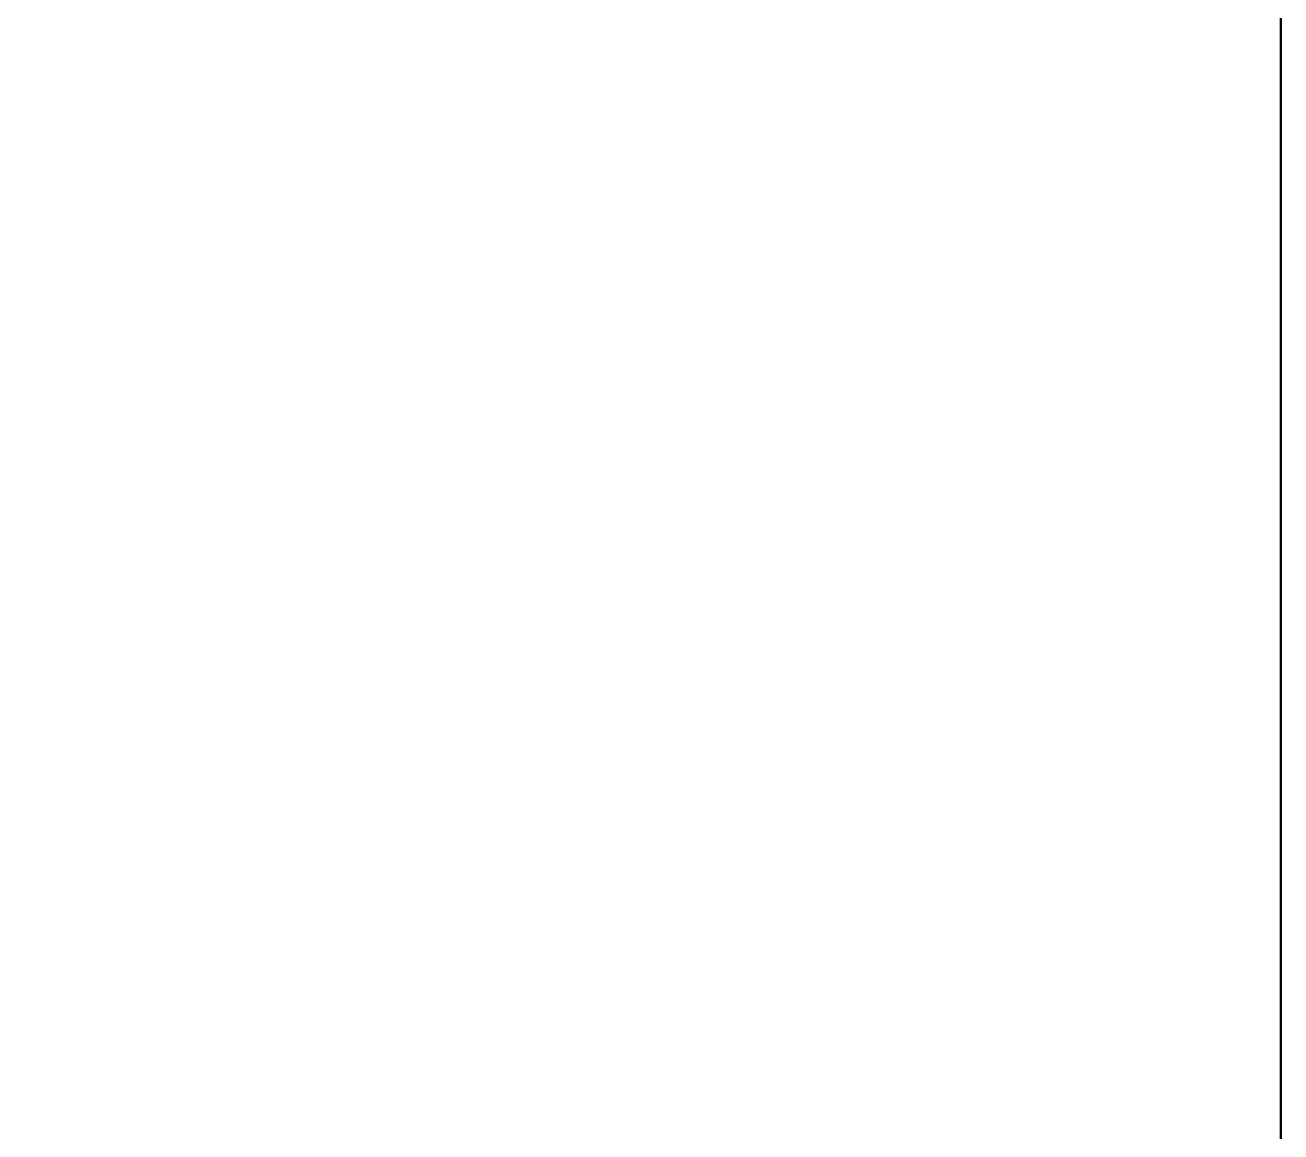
# Model space of a CAD drawing. Header units: inches. Extents: x 9594 to 15314, y -314 to 660.
# Drawn here: x 13710.3242 to 13710.5929, y 135.5264 to 135.7632 of the extents above; entities that cross this region are included whole.
import ezdxf

# ---------------------------------------------------------------- set-up
doc = ezdxf.new("R2010")
doc.units = ezdxf.units.IN
doc.header["$MEASUREMENT"] = 0
doc.layers.add('A-FLOR-PATT-2', color=8, linetype='Continuous', lineweight=9)
doc.layers.add('A-GLAZ-CWMG-1', color=51, linetype='Continuous', lineweight=50)

# ---------------------------------------------------------------- blocks, each defined once
blk = doc.blocks.new('Rectangular Mullion - Stud - Base_Head-1769174-BUILDING SECTION - NORTH_SOUTH AT ELEVATOR AND COURTYARD - LOOKING EAST')
at = {"layer": 'A-GLAZ-CWMG-1'}
blk.add_line((-3409.29874, 139.25), (-3409.29874, 133.75), dxfattribs=at)

msp = doc.modelspace()

# ---------------------------------------------------------------- hatches: boundary and pattern name
at = {"layer": 'A-FLOR-PATT-2'}
h = msp.add_hatch(dxfattribs=at)
h.set_pattern_fill('FP_47', color=256, style=0, pattern_type=2)
h.set_pattern_definition([(0, (14107.5676, 138.832), (0, 4.798), []), (315, (14107.5676, 138.832), (4.798427, 0), [6.786, -6.786]), (45, (14107.5676, 138.832), (4.798427, 0), [6.786, -6.786])])
h.paths.add_polyline_path([(13709.96791, 135.40625), (13710.59291, 135.40625), (13710.59291, 136), (13680.14288, 136), (13680.14288, 135.40625), (13705.21791, 135.40625)], flags=0)

# ---------------------------------------------------------------- block references
at = {"layer": 'A-GLAZ-CWMG-1'}
msp.add_blockref('Rectangular Mullion - Stud - Base_Head-1769174-BUILDING SECTION - NORTH_SOUTH AT ELEVATOR AND COURTYARD - LOOKING EAST', (17119.89164, 0), dxfattribs=at)

doc.saveas('drawing.dxf')
